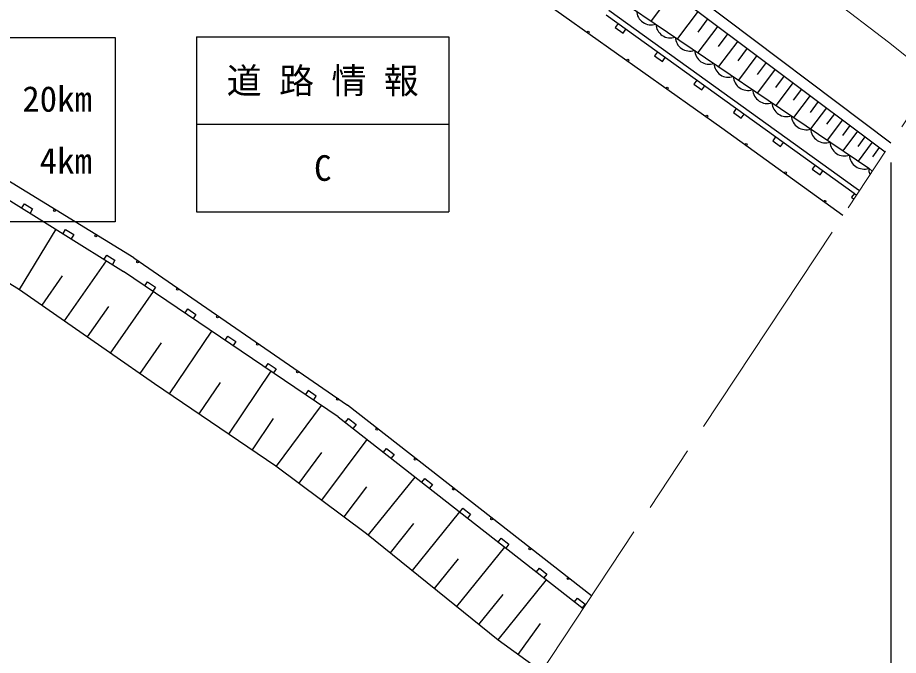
# Model space of a CAD drawing. Units: millimetres, scale not verified. Extents: x 40000 to 680000, y 20000 to 380000.
# Drawn here: x 497570 to 542961, y 259192 to 292032 of the extents above; entities that cross this region are included whole.
import ezdxf
from ezdxf.enums import TextEntityAlignment as Align

# ---------------------------------------------------------------- set-up
doc = ezdxf.new("R2010")
doc.units = ezdxf.units.MM
doc.header["$LTSCALE"] = 1000
doc.linetypes.add('CHAIN', pattern=[18.5, 12, -1.5, 3.5, -1.5])
for name, color, linetype, lineweight in [('M-BGD', 7, 'Continuous', 25), ('M-BMK', 2, 'CHAIN', 13), ('M-STR-STRC', 7, 'Continuous', 25)]:
    doc.layers.add(name, color=color, linetype=linetype, lineweight=lineweight)
doc.styles.add('ＭＳ ゴシック', font='')
doc.styles.get('ＭＳ ゴシック').set_extended_font_data('MS Gothic')

msp = doc.modelspace()

# ---------------------------------------------------------------- linework, layer by layer
at = {"layer": 'M-BGD'}
for p, q in [((533867, 286347), (519358, 296618)), ((542575, 285566), (529015, 295801)), ((531326, 293348), (530227, 291859)), ((528467, 293051), (541433, 284272)), ((540786, 283239), (528034, 292394)), ((532635, 292366), (531570, 290950)), ((527895, 292174), (540682, 282988)), ((533147, 291981), (532624, 291286)), ((528512, 291730), (528367, 291527)), ((528367, 291527), (528773, 291235)), ((528773, 291235), (528918, 291438)), ((533659, 291596), (532632, 290231)), ((534171, 291211), (533667, 290541)), ((534682, 290826), (533694, 289512)), ((530543, 290271), (530397, 290068)), ((530397, 290068), (530803, 289777)), ((535175, 290456), (534690, 289811)), ((535668, 290085), (534717, 288820)), ((530803, 289777), (530949, 289980)), ((536143, 289728), (535676, 289108)), ((536617, 289372), (535701, 288153)), ((532573, 288813), (532427, 288610)), ((537074, 289028), (536624, 288430)), ((532427, 288610), (532833, 288318)), ((532833, 288318), (532979, 288521)), ((537531, 288685), (536649, 287512)), ((537971, 288354), (537538, 287778)), ((538410, 288023), (537561, 286894)), ((534604, 287354), (534458, 287151)), ((538834, 287705), (538417, 287151)), ((539257, 287386), (538440, 286299)), ((534458, 287151), (534864, 286860)), ((534864, 286860), (535010, 287063)), ((539665, 287080), (539264, 286546)), ((540073, 286773), (539286, 285727)), ((540465, 286478), (540079, 285965)), ((540106, 281836), (533867, 286347)), ((540858, 286183), (540100, 285175)), ((536634, 285896), (536488, 285693)), ((536488, 285693), (536894, 285401)), ((536894, 285401), (537040, 285604)), ((541236, 285899), (540864, 285404)), ((541614, 285615), (540884, 284644)), ((541978, 285341), (541620, 284865)), ((503551, 279663), (495890, 284368)), ((538665, 284437), (538519, 284234)), ((538519, 284234), (538925, 283942)), ((541433, 284272), (541625, 284115)), ((538925, 283942), (539071, 284146)), ((495593, 283597), (503030, 278965)), ((540695, 282978), (540540, 282782)), ((540682, 282988), (540804, 282891)), ((540951, 283112), (540786, 283239)), ((497787, 282231), (497919, 282443)), ((497919, 282443), (498343, 282178)), ((540540, 282782), (540666, 282682)), ((491021, 282069), (497675, 278034)), ((498343, 282178), (498211, 281966)), ((497675, 278034), (499553, 281131)), ((499909, 280909), (500041, 281121)), ((500041, 281121), (500465, 280857)), ((500465, 280857), (500333, 280645)), ((502031, 279587), (502163, 279799)), ((502163, 279799), (502587, 279535)), ((503551, 279663), (514575, 272084)), ((499993, 276416), (502153, 279511)), ((502587, 279535), (502455, 279323)), ((498832, 277226), (499891, 278743)), ((514093, 271483), (503030, 278965)), ((504126, 278223), (504267, 278430)), ((504267, 278430), (504681, 278150)), ((497675, 278034), (504619, 273186)), ((502364, 274760), (504572, 277922)), ((504681, 278150), (504541, 277943)), ((501178, 275588), (502276, 277160)), ((506197, 276823), (506337, 277030)), ((506337, 277030), (506752, 276750)), ((506752, 276750), (506611, 276543)), ((505400, 272658), (507581, 275887)), ((508268, 275422), (508408, 275629)), ((508408, 275629), (508822, 275349)), ((503878, 273703), (504988, 275293)), ((508822, 275349), (508682, 275142)), ((510339, 274022), (510479, 274229)), ((510479, 274229), (510893, 273949)), ((508459, 270591), (510639, 273819)), ((510893, 273949), (510753, 273742)), ((504619, 273186), (510879, 268956)), ((506929, 271625), (508020, 273239)), ((512550, 272828), (512410, 272621)), ((512964, 272548), (512550, 272828)), ((512824, 272341), (512964, 272548)), ((510907, 268935), (513237, 272062)), ((527149, 262262), (514575, 272084)), ((514093, 271483), (526711, 261601)), ((509669, 269774), (510759, 271387)), ((514462, 271194), (514617, 271390)), ((514617, 271390), (515010, 271082)), ((515010, 271082), (514856, 270885)), ((513253, 267187), (515584, 270315)), ((512080, 268061), (513256, 269639)), ((516431, 269652), (516585, 269849)), ((516585, 269849), (516978, 269541)), ((516978, 269541), (516824, 269344)), ((510879, 268956), (515558, 265469)), ((515652, 265393), (518062, 268374)), ((518399, 268111), (518553, 268307)), ((518553, 268307), (518947, 267999)), ((514406, 266328), (515561, 267878)), ((518947, 267999), (518793, 267802)), ((517914, 263564), (520353, 266580)), ((520367, 266569), (520521, 266766)), ((520521, 266766), (520915, 266458)), ((520915, 266458), (520761, 266261)), ((516783, 264479), (517995, 265978)), ((515558, 265469), (522341, 259984)), ((522335, 265028), (522490, 265225)), ((522490, 265225), (522883, 264916)), ((520203, 261713), (522671, 264765)), ((522883, 264916), (522729, 264720)), ((519058, 262639), (520285, 264156)), ((524304, 263486), (524458, 263683)), ((524458, 263683), (524851, 263375)), ((524851, 263375), (524697, 263178)), ((522328, 259995), (524823, 263080)), ((521347, 260788), (522589, 262323)), ((526272, 261945), (526426, 262142)), ((526426, 262142), (526820, 261834)), ((526820, 261834), (526666, 261637)), ((523370, 259240), (524519, 260829)), ((522341, 259984), (524573, 258370))]:
    msp.add_line(p, q, dxfattribs=at)
msp.add_lwpolyline([(530111, 294245), (531461, 293249), (542277, 285116)], dxfattribs=at)
for centre in [(526971, 291290), (529011, 289846), (531052, 288401), (533092, 286957), (535120, 285502), (537146, 284037), (539172, 282572), (499476, 282106), (501607, 280798), (503756, 279461), (505816, 278045), (507877, 276628), (509937, 275212), (511997, 273796), (514057, 272379), (516089, 270838), (518059, 269299), (520029, 267760), (522000, 266221), (523970, 264682), (525940, 263143)]:
    msp.add_circle(centre, 50, dxfattribs=at)
for centre, radius, start, end in [((530218, 292415), 754, 182.9431, 288.8593), ((531215, 291739), 754, 182.9431, 288.8593), ((532213, 291064), 754, 182.9431, 288.8593), ((533210, 290389), 754, 182.9431, 288.8593), ((534208, 289713), 754, 182.9431, 288.8593), ((535205, 289038), 754, 182.9431, 288.8593), ((536202, 288363), 754, 182.9431, 288.8593), ((537200, 287688), 754, 182.9431, 288.8593), ((538197, 287012), 754, 182.9431, 288.8593), ((539195, 286337), 754, 182.9431, 288.8593), ((540192, 285662), 754, 182.9431, 288.8593), ((541190, 284986), 754, 182.9431, 288.8593), ((542186, 284242), 753, 177.6796, 203.8312)]:
    msp.add_arc(centre, radius, start, end, dxfattribs=at)
at = {"layer": 'M-BMK'}
for p, q in [((533000, 298014), (542457, 290765)), ((542457, 290765), (544201, 289376)), ((522709, 255554), (544374, 288284))]:
    msp.add_line(p, q, dxfattribs=at)
at = {"layer": 'M-STR-STRC'}
for p, q in [((487604, 291011), (502604, 291011)), ((502604, 291011), (502604, 281511)), ((506795, 291037), (519795, 291037)), ((506795, 291037), (506795, 282037)), ((519795, 291037), (519795, 282037)), ((519795, 286537), (506795, 286537)), ((542575, 284566), (542575, 233566)), ((506795, 282037), (519795, 282037)), ((502604, 281511), (487604, 281511))]:
    msp.add_line(p, q, dxfattribs=at)

# ---------------------------------------------------------------- texts
at = {"layer": 'M-STR-STRC', "style": 'ＭＳ ゴシック'}
for s, p in [('道 路 情 報', (513295, 288787)), ('20km', (499604, 287845)), (' 4km', (499604, 284663)), ('C', (513295, 284287))]:
    msp.add_text(s, height=1320, dxfattribs=at).set_placement(p, align=Align.MIDDLE_CENTER)

doc.saveas('drawing.dxf')
